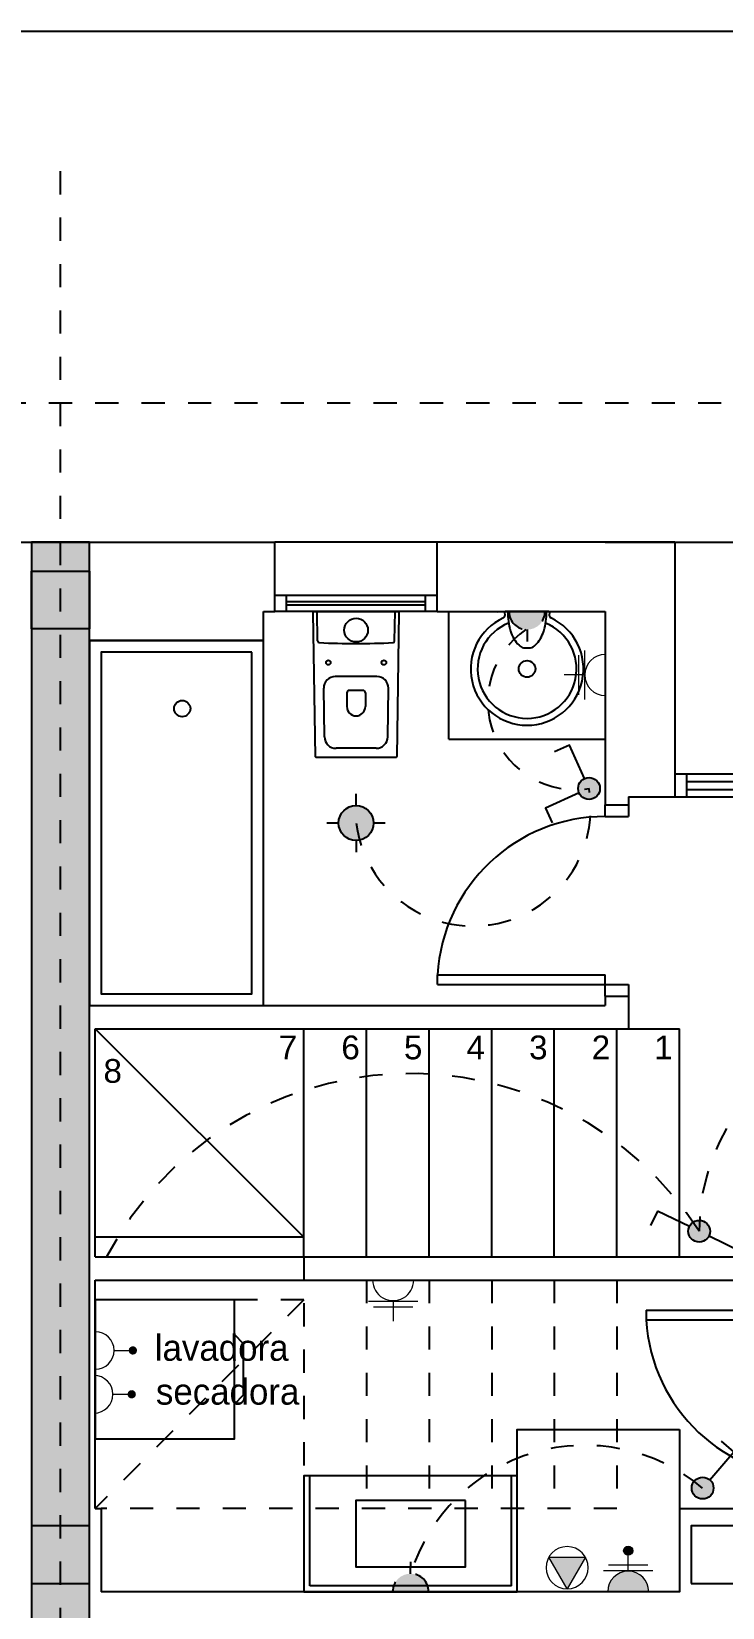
# Model space of a CAD drawing. Header units: millimetres. Extents: x 441156 to 441876, y 4514765 to 4515211.
# Drawn here: x 441409.64 to 441412.62, y 4515148.55 to 4515155.35 of the extents above; entities that cross this region are included whole.
import ezdxf
from ezdxf.enums import TextEntityAlignment as Align

# ---------------------------------------------------------------- set-up
doc = ezdxf.new("R2010")
doc.units = ezdxf.units.MM
for name, pattern in [('CONTINUA', [0]), ('CYPE_RAYAPUNTO', [0.4125, 0.2025, -0.105, 0, -0.105]), ('RAYITAS', [0.375, 0.25, -0.125])]:
    doc.linetypes.add(name, pattern=pattern)
doc.layers.add('01_cartela', color=6, linetype='Continuous', plot=False)
for name, color, linetype in [('01_eléctrico', 170, 'Continuous'), ('01_mono BAJA', 2, 'Continuous'), ('01_proyección', 4, 'RAYITAS'), ('01_textos', 7, 'Continuous'), ('DIVISION', 5, 'Continuous')]:
    doc.layers.add(name, color=color, linetype=linetype)
doc.layers.add('INGIN ELECTRICIDAD FUERZA', color=38, linetype='Continuous', lineweight=5)
doc.styles.add('BERNARDO', font='')
doc.styles.add('NIEVES2', font='sanss___.ttf')
doc.styles.get('BERNARDO').set_extended_font_data('Century Gothic')

# ---------------------------------------------------------------- blocks, each defined once
blk = doc.blocks.new('A$C6A825EFA')
at = {"layer": '01_mono BAJA', "color": 254}
for p, q in [((6.924999736365862, 12.50000028219074, -5.307373365866472e-07), (8.775000105495565, 12.50000028219074, -5.307373365866472e-07)), ((8.775000105495565, 12.20000028423965, -5.307373371898905e-07), (8.775000105495565, 12.50000028219074, -5.307373365866472e-07)), ((9.475000105448999, 12.50000028219074, -5.307373365866472e-07), (8.775000105495565, 12.50000028219074, -5.307373365866472e-07)), ((10.50000010553049, 12.50000028219074, -5.307373365866472e-07), (9.475000105507206, 12.50000028219074, -5.307373365866472e-07)), ((9.475000105448999, 12.20003116503358, -5.307373365866472e-07), (9.475000105448999, 12.50000028219074, -5.307373365866472e-07)), ((10.20000010548392, 12.50000028219074, -5.307373365866472e-07), (10.50000010553049, 12.50000028219074, -5.307373365866472e-07)), ((10.50000010553049, 12.50000028219074, -5.307373365866472e-07), (10.50000010553049, 11.40000028163195, -5.307373365866472e-07)), ((10.50009163055802, 12.50000028312206, -5.307373365864269e-07), (11.9999997363193, 12.50000028312206, -2.855093802006085e-07)), ((9.475000105332583, 12.27000028360635, -5.307373380915808e-07), (8.775000105146319, 12.27000028360635, -5.307373380915808e-07)), ((8.825000105367508, 12.20000028423965, -5.307373361474436e-07), (8.825000105367508, 12.27000028360635, -5.307373361474436e-07)), ((9.425000105518848, 12.19998057093471, -5.307373371898905e-07), (9.425000105518848, 12.26998057123274, -5.307373371898905e-07)), ((8.724999920930713, 12.075000282377, -1.432204767069324e-06), (8.724999920988921, 12.20000028330833, -1.42800978568092e-06)), ((8.724999920930713, 12.20000028330833, -5.307373371898905e-07), (8.775000105495565, 12.20000028423965, -5.307373371898905e-07)), ((9.475000105332583, 12.20000028423965, -5.307373380915808e-07), (8.775000105146319, 12.20000028423965, -5.307373380915808e-07)), ((9.425000105518848, 12.24201721418649, -5.307373380915808e-07), (8.825000105367508, 12.24201721418649, -5.307373370491339e-07)), ((9.425000105518848, 12.22801721375436, -5.307373380915808e-07), (8.825000105367508, 12.22801721375436, -5.307373370491339e-07)), ((8.958967791791139, 12.07314080589316, -5.307373380915808e-07), (8.95691985038971, 12.20011317278266, -5.307373380915808e-07)), ((9.291032418687763, 12.07314080589316, -5.307373380915808e-07), (9.293080360089192, 12.20011317278266, -5.307373380915808e-07)), ((9.475000105448999, 12.20003116503358, -5.307373365866472e-07), (10.20000010548392, 12.20003116503358, -5.30737336823068e-07)), ((9.524999551067594, 11.65003116428852, -1.43137591287728e-06), (9.52499955141684, 12.200000282377, -1.42800978568092e-06)), ((9.765816568425873, 12.19764542879789, -5.307373367048574e-07), (9.766556643908007, 12.18317157475033, -5.307373367048574e-07)), ((9.956501070532422, 12.20003116406188, -5.307373367048574e-07), (9.768498216749695, 12.20003116414264, -5.307373367048574e-07)), ((9.959182718854194, 12.19764542871483, -5.307373367048574e-07), (9.958442643359625, 12.1831715746679, -5.307373367048574e-07)), ((10.20000010548392, 12.20003116503358, -5.307373365866472e-07), (10.20000010548392, 11.36568651441485, -5.307373365866472e-07)), ((7.974999920988921, 10.50000028219074, -1.485061532175663e-06), (7.974999920930713, 12.075000282377, -1.432204767069324e-06)), ((7.974999920930713, 12.075000282377, -1.430526779009704e-06), (8.724999920988921, 12.075000282377, -1.430526779009704e-06)), ((9.847379643573714, 12.04325968584887, -5.307373367048574e-07), (9.877619643573652, 12.04311623306365, -5.307373367048574e-07)), ((9.214585173638596, 11.92000028423968, -5.307373380915808e-07), (9.035415036840305, 11.92000028423968, -5.307373380915808e-07)), ((8.988647345665328, 11.65919393750374, -5.307373380915808e-07), (8.985421539213718, 11.86919393750372, -5.307373380915808e-07)), ((9.085000105239459, 11.85000028423968, -5.307373380915808e-07), (9.085000105239459, 11.79000028423968, -5.307373380915808e-07)), ((9.155000105239452, 11.86000028423967, -5.307373380915808e-07), (9.09500010523945, 11.86000028423967, -5.307373380915808e-07)), ((9.165000105239443, 11.85000028423968, -5.307373380915808e-07), (9.165000105239443, 11.79000028423968, -5.307373380915808e-07)), ((9.261352864813574, 11.65919393750374, -5.307373380915808e-07), (9.264578671265184, 11.86919393750372, -5.307373380915808e-07)), ((9.524999551067594, 11.65003116428852, -5.307373365866468e-07), (10.19999973569065, 11.65003116521984, -5.30737336823068e-07)), ((9.211359367186986, 11.61000028423967, -5.307373380915808e-07), (9.038640843291915, 11.61000028423967, -5.307373380915808e-07)), ((10.50000010553049, 11.50002604629844, -5.307373365866438e-07), (11.03498813987244, 11.50001337938011, -5.307878062162158e-07)), ((10.55000010650838, 11.50001526158303, -5.30670032201172e-07), (10.54999887669692, 11.40001526102424, -5.30670032201172e-07)), ((10.54999928089092, 11.4328803056851, -5.306700322014884e-07), (10.98498608457157, 11.43287258408964, -5.307440743621073e-07)), ((10.54999970254721, 11.46716601960361, -5.306700322014884e-07), (10.98498650622787, 11.46715829800814, -5.307440743621073e-07)), ((10.20000008852731, 11.31568653193209, -5.307541523515855e-07), (10.2000000885314, 11.3656865319321, -5.307541523515855e-07)), ((10.20000010554213, 11.36568651441485, -5.307036906292077e-07), (10.30000010557706, 11.36568651441485, -5.307036906292077e-07)), ((10.30000008853051, 11.36568653192387, -5.307541523515855e-07), (10.30000008852688, 11.31568653192392, -5.307541523515855e-07)), ((10.30000010551885, 11.40000028163195, -5.307373365866472e-07), (10.50000010553049, 11.40000028163195, -5.307373365866472e-07)), ((10.30000010551885, 11.40000028163195, -5.307373365866472e-07), (10.30000010551885, 11.36568651441485, -5.307373365866472e-07)), ((10.50000010553049, 11.40002446901053, -5.306769137598011e-07), (11.03498691035202, 11.40001813601702, -5.307779806077676e-07)), ((10.20000008852731, 11.31568653193209, -5.307541523515855e-07), (10.30000008852688, 11.31568653192392, -5.307541523515855e-07)), ((9.476184729782734, 10.59068653199122, -5.307877983090265e-07), (9.47618472978612, 10.63211510341923, -5.307877983090265e-07)), ((9.47618472978612, 10.63211510341923, -5.307877983090265e-07), (10.20000008847191, 10.63211510336008, -5.307877983090265e-07)), ((10.20000008846444, 10.54068653193188, -5.307877983090265e-07), (10.20000008847191, 10.63211510336053, -5.307877983090265e-07)), ((9.476184729782734, 10.59068653199122, -5.307877983090265e-07), (10.30000008846809, 10.59068653192389, -5.307877983090265e-07)), ((10.30000008846809, 10.59068653192389, -5.307877983090265e-07), (10.300000088464, 10.54068653192371, -5.307877983090265e-07)), ((8.02499973634258, 10.50000028219074, -5.307373365866472e-07), (10.20000010548392, 10.50000028219074, -5.307373365866472e-07)), ((10.20000010548392, 10.54068651329726, -5.307373365866472e-07), (10.20000010548392, 10.50000028219074, -5.307373365866472e-07)), ((10.20000010536751, 10.54068651329726, -5.307373365866472e-07), (10.30000010551885, 10.54068651422858, -5.307373365866472e-07)), ((10.30000010551885, 10.54068651422858, -5.307373365866472e-07), (10.30000010551885, 10.40000028163195, -5.307373365866472e-07)), ((7.999999736319296, 10.40000028163195, -5.307373365866472e-07), (10.30000010551885, 10.40000028163195, -5.307373365866472e-07)), ((8.000000105472282, 9.415000282227993, -5.307373365866472e-07), (8.000000105355866, 10.40000028163195, -5.307373365866472e-07)), ((8.90000010537915, 9.50000028219074, -5.307373365866472e-07), (8.000000105355866, 10.40000028163195, -5.307373365866472e-07)), ((8.900000105437357, 9.415000282227993, -5.307373365866472e-07), (8.900000105320942, 10.40000028163195, -5.307373365866472e-07)), ((9.170000105455983, 9.415000282227993, -5.307373365866472e-07), (9.170000105339568, 10.40000028163195, -5.307373365866472e-07)), ((9.44000010547461, 9.415000282227993, -5.307373365866472e-07), (9.440000105358195, 10.40000028163195, -5.307373365866472e-07)), ((9.710000105435029, 9.415000282227993, -5.307373365866472e-07), (9.710000105318613, 10.40000028163195, -5.307373365866472e-07)), ((9.980000105395447, 9.415000282227993, -5.307373365866472e-07), (9.98000010533724, 10.40000028163195, -5.307373365866472e-07)), ((10.25000010547228, 9.415000282227993, -5.307373365866472e-07), (10.25000010535587, 10.40000028163195, -5.307373365866472e-07)), ((10.30000010534422, 10.40000028163195, -5.307373365866472e-07), (10.52000010537449, 10.40000028163195, -5.307373365866472e-07)), ((10.52000010549091, 9.415000282227993, -5.307373365866472e-07), (10.52000010537449, 10.40000028163195, -5.307373365866472e-07)), ((8.90000010537915, 9.500000281259418, -5.307373365866472e-07), (8.000000105472282, 9.50000028219074, -5.307373365866472e-07)), ((8.000000105472282, 9.415000282227993, -8.872092955617676e-07), (11.20000010548392, 9.415000282227993, -8.872092955617676e-07)), ((8.000000105588697, 8.330000282265246, -5.307373365866472e-07), (8.000000105472282, 9.315000282600522, -5.307373365866472e-07)), ((8.000000105472282, 9.3150002816692, -8.872092955617676e-07), (11.100000105449, 9.3150002816692, -8.872092955617676e-07)), ((10.37618474598775, 9.18500028152719, -7.089564972708095e-07), (10.37618474599113, 9.143571710099176, -7.089564972708095e-07)), ((10.37618474598775, 9.18500028152719, -7.089564972708095e-07), (11.2000001046731, 9.185000281594512, -7.089564972708095e-07)), ((10.37618474599113, 9.143571710099176, -7.089564972708095e-07), (11.10000010467692, 9.143571710158326, -7.089564972708095e-07)), ((8.92500006093178, 7.994999472051859, -5.307373365866472e-07), (8.925000060815364, 8.46999947167933, -5.307373365866472e-07)), ((9.795161594636738, 7.994999471120536, -5.306868748642678e-07), (9.79516159457853, 8.469999470748007, -5.306868748642678e-07)), ((8.000000105588697, 8.330000282265246, -5.307373365866472e-07), (8.025000246765558, 8.330000282265246, -5.307373365866472e-07)), ((8.000000105588697, 8.330000282265246, -5.307373365866472e-07), (8.025000246765558, 8.330000282265246, -5.307373365866472e-07)), ((8.025000246765558, 8.330000282265246, -5.307373365866472e-07), (8.025000246765558, 7.96999947167933, -5.307373365866472e-07)), ((10.52000010560732, 8.330000282265246, -5.307373365866472e-07), (10.52000010560732, 7.96999947167933, -5.307373365866472e-07)), ((10.52016164461384, 8.330000282265246, -5.307373365866472e-07), (11.10000010556541, 8.330000282265246, -5.307373365866472e-07)), ((10.52000010560732, 7.96999947167933, -5.307373365866472e-07), (8.025000246765558, 7.96999947167933, -5.307373365866472e-07)), ((9.795161594636738, 7.994999471120536, -5.306868748642678e-07), (8.92500006093178, 7.994999472051859, -5.307373365866472e-07))]:
    blk.add_line(p, q, dxfattribs=at)
for points in [[(7.724999921047129, 12.37500028219074), (7.974999921047129, 12.37500028219074), (7.974999921047129, 12.12500028219074), (7.724999921047129, 12.12500028219074), (7.724999921047129, 12.37500028219074)], [(7.724999921047129, 8.005000279285014), (7.974999921047129, 8.005000279285014), (7.974999921047129, 8.255000279285014), (7.724999921047129, 8.255000279285014), (7.724999921047129, 8.005000279285014)], [(10.57016095425934, 8.004999442026019), (10.82016095425934, 8.004999442026019), (10.82016095425934, 8.254999442026019), (10.57016095425934, 8.254999442026019), (10.57016095425934, 8.004999442026019)]]:
    blk.add_lwpolyline(points, close=True, dxfattribs=at)
at = {"layer": '01_mono BAJA', "color": 254, "elevation": -5.307373380915808e-07, "flags": 128}
blk.add_lwpolyline([(9.306000105239463, 12.20000028423965, -0.4142135623731034), (9.310000105239482, 12.19600028423969), (9.310000105239482, 12.19500028423965), (9.299988819234017, 11.57430055190281, -0.4363960603840437), (9.296000105239472, 11.57000028423965), (8.95400010523943, 11.57000028423965, -0.4363960603840437), (8.950011391244885, 11.57430055190281), (8.940000105239477, 12.19500028423965), (8.940000105239477, 12.19600028423969, -0.4142135623730953), (8.94400010523944, 12.20000028423965)], format="xyb", close=True, dxfattribs=at)
at = {"layer": '01_mono BAJA', "color": 254}
for points, elevation in [([(8.725022900092881, 12.07500031869859), (7.974999921163544, 12.075000282377), (7.974999921163544, 10.50000028405339), (8.725022900791373, 10.50000028405339)], -1.430526779009704e-06), ([(8.67502290016273, 12.02500031609088), (8.02499992121011, 12.02500028535724), (8.024999921151903, 10.55000028386712), (8.675022900744807, 10.55000028386712)], -1.430526779009704e-06), ([(8.600000105530484, 9.230000281776897), (8.00000010553049, 9.230000281706452), (8.000000105606077, 8.63000028170643), (8.600000105606071, 8.630000281776903)], -5.307373365866472e-07), ([(10.52000008075265, 8.669997818768024), (10.52000007987954, 7.96999781858176), (9.820000080624595, 7.969997819513083), (9.82000008149771, 8.669997819699347)], -5.307373365866472e-07), ([(9.820161594543606, 8.469999470748007), (8.899999232613482, 8.46999947167933), (8.89999923267169, 7.96999947167933), (9.820161594601814, 7.96999947167933)], -5.307373365866472e-07), ([(9.596220250765327, 8.363114609383047), (9.123939889250323, 8.363114609383047), (9.123939889250323, 8.07688763551414), (9.596220250765327, 8.07688763551414)], -7.759652929790741e-07)]:
    blk.add_lwpolyline(points, close=True, dxfattribs=dict(at, elevation=elevation))
at = {"layer": '01_mono BAJA', "color": 254, "elevation": -5.307373365866472e-07}
blk.add_lwpolyline([(8.600000184324916, 8.78000028176483), (8.640000184308075, 8.820000281781654), (8.640000184185233, 9.040000281781568), (8.600000184168405, 9.080000281764784)], dxfattribs=at)
at = {"layer": '01_mono BAJA', "color": 254}
for centre, radius in [((9.12500010523948, 12.12000028423967, -5.307373380915808e-07), 0.051), ((9.005200105239481, 11.98000028423968, -5.307373380915808e-07), 0.01), ((9.245000105239427, 11.98000028423968, -5.307373380915808e-07), 0.01), ((9.86249964353474, 11.95253116410226, -5.307373367048574e-07), 0.03600000000000007), ((8.375011859403457, 11.7813581712544, -1.430594072155681e-06), 0.03499999999999999)]:
    blk.add_circle(centre, radius, dxfattribs=at)
for centre, radius, start, end in [((9.753780109466799, 12.18401705425928, -5.307373367048574e-07), 0.01280447843246638, 300.529086797432, 356.2140060466084), ((9.768498216748533, 12.19733116414264, -5.307373367048574e-07), 0.002700000000000032, 89.99999997538809, 173.3159463631603), ((10.05834905635837, 12.19702165775449, -5.307373367048574e-07), 0.2794781058963293, 179.3830094623755, 196.8164529884691), ((9.667100230959338, 12.19702165792254, -5.307373367048574e-07), 0.2794781058962322, 343.183546962304, 0.6169904884041936), ((9.956501070531264, 12.19733116406188, -5.307373367048574e-07), 0.002700000000000028, 6.684053587607917, 89.99999997538832), ((9.971219177801558, 12.18401705416587, -5.307373367048574e-07), 0.01280447843246638, 183.785993904154, 239.4709131533359), ((9.86249964353474, 11.95253116410226, -5.307373367048574e-07), 0.2430000000000002, 114.8749089961817, 65.12509095459467), ((9.86249964353474, 11.95253116410226, -5.307373367048574e-07), 0.2133000000000005, 111.9436081220475, 67.93437927766993), ((9.928177355701234, 12.15767971338671, -5.307373367048574e-07), 0.1434911203476843, 196.8164529884698, 225.695567351268), ((9.797271931582543, 12.15767971344296, -5.307373367048574e-07), 0.1434911203477202, 314.304432599516, 343.183546962304), ((8.965966881458854, 12.07325369443618, -5.307373380915808e-07), 0.007, 180.9240453531415, 266.9359312023237), ((9.12500010523948, 15.04421976636974, -5.307373380915808e-07), 2.982219482130089, 266.9359312023237, 273.0640687976763), ((9.284033329020048, 12.07325369443618, -5.307373380915808e-07), 0.007, 273.0640687976763, 359.0759546468585), ((9.862724643613099, 12.09061820754986, -5.307373367048574e-07), 0.04978251303331398, 225.695567351268, 252.0467570712005), ((9.862724643613095, 12.09061820754986, -5.307373367048574e-07), 0.04978251303331883, 287.4096465334386, 314.304432599516), ((9.035415036840305, 11.87000028423967, -5.307373380915808e-07), 0.05, 90, 180.9240453531415), ((9.214585173638596, 11.87000028423967, -5.307373380915808e-07), 0.05, 359.0759546468585, 90), ((9.09500010523945, 11.85000028423968, -5.307373380915808e-07), 0.01, 90, 180), ((9.155000105239452, 11.85000028423968, -5.307373380915808e-07), 0.01, 0, 90), ((9.12500010523948, 11.79000028423968, -5.307373380915808e-07), 0.04, 180, 0), ((9.038640843291915, 11.66000028423969, -5.307373380915808e-07), 0.05, 180.9240453531415, 270), ((9.211359367186986, 11.66000028423969, -5.307373380915808e-07), 0.05, 270, 359.0759546468585), ((10.20000008846852, 10.59068653193206, -5.307877983090265e-07), 0.725, 89.99999999535385, 176.7241710355636), ((11.10000010467353, 9.18500028158634, -7.089564972708095e-07), 0.725, 183.2758289644364, 270.0000000046464)]:
    blk.add_arc(centre, radius, start, end, dxfattribs=at)
at = {"layer": '01_proyección', "color": 120, "ltscale": 0.25}
for p, q in [((8.900000105437357, 9.415000282227993, -5.307373365866472e-07), (8.90000010561198, 8.330000282265246, -5.307373365866472e-07)), ((9.170000105455983, 9.3150002816692, -5.307373365866472e-07), (9.170000105572399, 8.330000282265246, -5.307373365866472e-07)), ((9.44000010547461, 9.3150002816692, -5.307373365866472e-07), (9.440000105591025, 8.330000282265246, -5.307373365866472e-07)), ((9.710000105493236, 9.3150002816692, -5.307373365866472e-07), (9.710000105609652, 8.330000282265246, -5.307373365866472e-07)), ((9.980000105453655, 9.3150002816692, -5.307373365866472e-07), (9.980000105628278, 8.330000282265246, -5.307373365866472e-07)), ((10.25000010547228, 9.3150002816692, -5.307373365866472e-07), (10.2500001055887, 8.330000282265246, -5.307373365866472e-07)), ((8.900000105495565, 9.230000282637775, -5.307373365866472e-07), (8.000000105472282, 9.230000281706452, -5.307373365866472e-07)), ((8.900000105495565, 9.230000281706452, -5.307373365866472e-07), (8.000000105588697, 8.330000282265246, -5.307373365866472e-07)), ((10.2500001055887, 8.330000282265246, -5.307373365866472e-07), (8.025000246765558, 8.330000282265246, -5.307373365866472e-07))]:
    blk.add_line(p, q, dxfattribs=at)
at = {"layer": '01_proyección', "color": 120, "ltscale": 0.25, "elevation": -5.307373365866472e-07}
blk.add_lwpolyline([(15.69999936700333, 7.405000281520188), (16.29999973619124, 7.405000281520188), (16.29999973619124, 13.10000028181821), (-0.6000002636574209, 13.10000028181821), (-0.6000002636574209, 7.405000281520188), (-2.636807039380074e-07, 7.405000281520188)], dxfattribs=at)
at = {"layer": '01_mono BAJA', "color": 254, "style": 'NIEVES2'}
for s, p in [('7', (8.831097741611302, 10.26781928259879, -5.307373365866472e-07)), ('6', (9.101097741629928, 10.26781928259879, -5.307373365866472e-07)), ('5', (9.371097741648555, 10.26781928259879, -5.307373365866472e-07)), ('4', (9.641097741667181, 10.26781928259879, -5.307373365866472e-07)), ('3', (9.9110977416276, 10.26781928259879, -5.307373365866472e-07)), ('2', (10.18109774164623, 10.26781928259879, -5.307373365866472e-07)), ('1', (10.45109774172306, 10.26781928259879, -5.307373365866472e-07)), ('8', (8.075116780528333, 10.16641275119036, -5.307373365866472e-07))]:
    blk.add_text(s, height=0.1025611646689943, rotation=6.729656831794273e-09, dxfattribs=at).set_placement(p, align=Align.CENTER)
blk = doc.blocks.new('BOMBA_DE_CIRCULACION_PARA_RETORNO_DE_A_C_S_')
at = {"layer": 'INGIN ELECTRICIDAD FUERZA'}
blk.add_lwpolyline([(0.065, 0), (-0.0325, 0.05629), (-0.0325, -0.05629), (0.065, 0)], close=True, dxfattribs=at)
blk.add_circle((0, 0), 0.065, dxfattribs=at)
blk = doc.blocks.new('Tabla de simbolos_Salida para lampara incandescente_ vapor de mercurio o similar_ empotrada en techo')
at = {"layer": '01_eléctrico'}
h = blk.add_hatch(color=170, dxfattribs=at)
edge = h.paths.add_edge_path()
edge.add_arc((0, 0), 0.0825, 0, 360)
at = {"layer": '01_eléctrico', "color": 170}
for p, q in [((0, 0.0825), (0, 0.1375)), ((-0.1375, 0), (-0.0825, 0)), ((0.0825, 0), (0.1375, 0)), ((0, -0.0825), (0, -0.1375))]:
    blk.add_line(p, q, dxfattribs=at)
blk.add_circle((0, 0), 0.0825, dxfattribs=at)

msp = doc.modelspace()

# ---------------------------------------------------------------- hatches: boundary and pattern name
at = {"layer": '01_eléctrico', "linetype": 'CYPE_RAYAPUNTO', "ltscale": 0.25}
for points in [[(441411.7002064247, 4515152.843559429), (441411.855303426, 4515152.844055305, -1)], [(441411.1977868252, 4515148.614822099), (441411.3528838264, 4515148.614326223, 1)]]:
    msp.add_hatch(color=170, dxfattribs=at).paths.add_polyline_path(points)
at = {"layer": '01_eléctrico', "linetype": 'CONTINUA', "ltscale": 0.25}
h = msp.add_hatch(color=170, dxfattribs=at)
h.dxf.hatch_style = 1
edge = h.paths.add_edge_path()
edge.add_arc((441412.0449867076, 4515152.080658863), 0.04703331445313395, -206.91658489884855, 153.0834151011514, ccw=False)
at = {"layer": '01_eléctrico'}
h = msp.add_hatch(color=256, dxfattribs=at)
edge = h.paths.add_edge_path()
edge.add_arc((441412.5202408572, 4515150.169968836), 0.04703331637793481, 103.31850086921622, 463.3185008692162, ccw=False)
h = msp.add_hatch(color=256, dxfattribs=at)
h.dxf.hatch_style = 1
edge = h.paths.add_edge_path()
edge.add_arc((441412.5350114102, 4515149.061714501), 0.04703331445313395, -361.9614974540832, -1.9614974540830872, ccw=False)
at = {"layer": 'DIVISION'}
h = msp.add_hatch(color=254, dxfattribs=at)
h.dxf.hatch_style = 1
h.paths.add_polyline_path([(441409.6402402328, 4515143.644175728), (441409.890240048, 4515143.644175728), (441409.890240267, 4515153.144175728), (441409.6402404518, 4515153.144175728)])
at = {"layer": 'INGIN ELECTRICIDAD FUERZA'}
h = msp.add_hatch(color=256, dxfattribs=at)
edge = h.paths.add_edge_path()
edge.add_arc((441410.0772402001, 4515149.655577096), 0.018, -5.258969596068972, 354.7410304039311)
h = msp.add_hatch(color=256, dxfattribs=at)
edge = h.paths.add_edge_path()
edge.add_arc((441410.0722925856, 4515149.466340024), 0.018, -5.258969596068972, 354.7410304039311)
h = msp.add_hatch(color=256, dxfattribs=at)
edge = h.paths.add_edge_path()
edge.add_arc((441412.2139948081, 4515148.791175729), 0.01966666658527126, 0, 360)
h = msp.add_hatch(color=256, dxfattribs=at)
h.dxf.hatch_style = 1
h.paths.add_polyline_path([(441411.9511844251, 4515148.626726055), (441411.8712831201, 4515148.762792894), (441412.0290676249, 4515148.763958013)])
h = msp.add_hatch(color=256, dxfattribs=at)
edge = h.paths.add_edge_path()
edge.add_line((441412.2139948081, 4515148.614175729), (441412.1254948076, 4515148.614175729))
edge.add_arc((441412.2139948081, 4515148.614175729), 0.08849999963372066, 0, 180, ccw=False)
edge.add_line((441412.3024948077, 4515148.614175729), (441412.2139948081, 4515148.614175729))

# ---------------------------------------------------------------- linework, layer by layer
at = {"layer": '01_cartela', "color": 3}
msp.add_lwpolyline([(441397.9221873036, 4515155.347508717), (441397.9221873036, 4515133.812484705), (441428.5601753638, 4515133.812484705), (441428.5601753638, 4515155.347508717)], close=True, dxfattribs=at)
at = {"layer": '01_eléctrico'}
for p, q in [((441411.6484929507, 4515152.843793381, -5.307373367048574e-07), (441411.9069879527, 4515152.84461984, -5.307373367048574e-07)), ((441411.6484929507, 4515152.843793381, -5.307373367048574e-07), (441411.9069879527, 4515152.84461984, -5.307373367048574e-07)), ((441412.3399162366, 4515150.256826252), (441412.3099810448, 4515150.194677819)), ((441412.4778669271, 4515150.190379197), (441412.3399162366, 4515150.256826252)), ((441412.562614792, 4515150.149558477), (441412.7005654801, 4515150.083111421)), ((441411.1460733511, 4515148.614588147, -5.307373365866472e-07), (441411.4045683531, 4515148.613761688, -5.307373365866472e-07)), ((441411.1460733511, 4515148.614588147, -5.307373365866472e-07), (441411.4045683531, 4515148.613761688, -5.307373365866472e-07))]:
    msp.add_line(p, q, dxfattribs=at)
at = {"layer": '01_eléctrico', "color": 170, "linetype": 'CYPE_RAYAPUNTO', "ltscale": 0.25}
for p, q in [((441411.7780028635, 4515152.766258866, -5.307373367048574e-07), (441411.7781681555, 4515152.714559866, -5.307373367048574e-07)), ((441411.2755832639, 4515148.692122662, -5.307373365866472e-07), (441411.275748556, 4515148.743821662, -5.307373365866472e-07))]:
    msp.add_line(p, q, dxfattribs=at)
at = {"layer": '01_eléctrico', "color": 170, "linetype": 'CONTINUA', "ltscale": 0.25, "elevation": -5.307373365866472e-07}
for points in [[(441412.0257087857, 4515152.123559847), (441411.9606457999, 4515152.268350668), (441411.8962943241, 4515152.239433785)], [(441412.0020857234, 4515152.061380942), (441411.8572949035, 4515151.996317956), (441411.8862117868, 4515151.93196648)]]:
    msp.add_lwpolyline(points, dxfattribs=at)
at = {"layer": '01_eléctrico', "elevation": -8.8720928914654e-07}
msp.add_lwpolyline([(441412.565773603, 4515149.097292868), (441412.669596001, 4515149.217369857), (441412.6162284506, 4515149.263513146)], dxfattribs=at)
at = {"layer": '01_eléctrico', "color": 170, "linetype": 'CONTINUA', "ltscale": 0.25}
msp.add_circle((441412.0449867076, 4515152.080658863, -5.307373365866472e-07), 0.0470333144531242, dxfattribs=at)
at = {"layer": '01_eléctrico'}
for centre, radius in [((441412.5202408572, 4515150.169968836), 0.04703331637793481), ((441412.5350114102, 4515149.061714501, -8.8720928914654e-07), 0.0470333144531242)]:
    msp.add_circle(centre, radius, dxfattribs=at)
at = {"layer": '01_eléctrico', "color": 170, "linetype": 'CYPE_RAYAPUNTO', "ltscale": 0.25}
for centre, radius, start, end in [((441411.7777549249, 4515152.843807367, -5.307373367048574e-07), 0.07754889695713053, 180.1831853453113, 0.1831853453112717), ((441411.9862434791, 4515152.45427182, -5.307373365866472e-07), 0.378202865965204, 124.3755900419644, 278.9354720283373), ((441411.5442357832, 4515151.995227433, 3.690521058992995e-07), 0.5079862373391649, 187.1868272224781, 9.681823419251971), ((441413.4125002656, 4515150.170037182, -5.307373365866472e-07), 0.8922594116283172, 98.84919504518501, 180.0043887909973), ((441411.2743700742, 4515149.369761018), 1.480718257683599, 32.71214528213459, 152.2512772146815), ((441412.028222415, 4515148.458036009, -8.8720928914654e-07), 0.7882022629558615, 49.98649105230071, 162.7232122364924), ((441411.2753353253, 4515148.61457416, -5.307373365866472e-07), 0.07754889695713053, 359.8168146547037, 179.8168146547037)]:
    msp.add_arc(centre, radius, start, end, dxfattribs=at)
msp.add_spline([(441413.9902242139, 4515149.90014175), (441413.5617142337, 4515149.373646357), (441413.2469412607, 4515148.04994548), (441411.5027400363, 4515147.22417489)], degree=3, dxfattribs=at)
at = {"layer": '01_proyección', "color": 10, "ltscale": 0.25}
msp.add_line((441409.7652401746, 4515139.644175728, -1.360403192301325e-06), (441409.7652401745, 4515154.744175727, -8.536494443701334e-07), dxfattribs=at)
at = {"layer": 'DIVISION', "elevation": -5.307373365866472e-07}
msp.add_lwpolyline([(441409.6402404518, 4515143.644175729), (441409.890240267, 4515143.644175729), (441409.890240267, 4515153.144175728), (441409.6402404518, 4515153.144175728)], close=True, dxfattribs=at)
at = {"layer": 'INGIN ELECTRICIDAD FUERZA'}
for p, q in [((441412.0001905438, 4515152.655484728, -5.307373365866472e-07), (441412.0001905448, 4515152.485564727, -5.307373365866472e-07)), ((441412.0249705444, 4515152.676724727, -5.307373365866472e-07), (441412.0249705444, 4515152.464324728, -5.307373365866472e-07)), ((441412.0267405444, 4515152.570524728, -5.307373365866472e-07), (441411.9382405448, 4515152.570524727, -5.307373365866472e-07)), ((441411.0939351473, 4515149.86890573, -8.8720928914654e-07), (441411.3063351473, 4515149.86890573, -8.8720928914654e-07)), ((441411.2001351473, 4515149.87067573, -8.8720928914654e-07), (441411.2001351475, 4515149.78217573, -8.8720928914654e-07)), ((441411.1151751474, 4515149.844125729, -8.8720928914654e-07), (441411.2850951474, 4515149.84412573, -8.8720928914654e-07)), ((441409.9962402001, 4515149.655577096, -8.8720928914654e-07), (441410.0772402001, 4515149.655577096, -8.8720928914654e-07)), ((441409.9912925856, 4515149.466340024, -8.8720928914654e-07), (441410.0722925856, 4515149.466340024, -8.8720928914654e-07)), ((441412.2139948081, 4515148.702675729, -8.8720928914654e-07), (441412.2139948081, 4515148.791175729, -8.8720928914654e-07)), ((441412.3201948074, 4515148.704445729, -8.8720928914654e-07), (441412.1077948078, 4515148.704445729, -8.8720928914654e-07)), ((441412.2989548068, 4515148.72922573, -8.8720928914654e-07), (441412.1290348075, 4515148.72922573, -8.8720928914654e-07)), ((441412.2139948081, 4515148.614175729, -8.8720928914654e-07), (441412.1254948076, 4515148.614175729, -8.8720928914654e-07)), ((441412.3024948077, 4515148.614175729, -8.8720928914654e-07), (441412.2139948081, 4515148.614175729, -8.8720928914654e-07))]:
    msp.add_line(p, q, dxfattribs=at)
msp.add_circle((441412.2139948081, 4515148.791175729, -8.8720928914654e-07), 0.01966666658527126, dxfattribs=at)
for centre, radius, start, end in [((441412.115240544, 4515152.570524728, -5.307373365866472e-07), 0.08850000000003842, 90.00000010672171, 270.0000001067217), ((441411.2001351471, 4515149.959175729, -8.8720928914654e-07), 0.08850000000003842, 180.0000001067216, 1.067217129376973e-07), ((441409.9152402001, 4515149.655577097, -8.8720928914654e-07), 0.08100000000000002, 269.9999998399175, 89.99999983991745), ((441409.9102925856, 4515149.466340025, -8.8720928914654e-07), 0.08100000000000002, 269.9999998399175, 89.99999983991745), ((441412.2139948081, 4515148.614175729, -8.8720928914654e-07), 0.08849999963372066, 7.156248033292914e-15, 180)]:
    msp.add_arc(centre, radius, start, end, dxfattribs=at)

# ---------------------------------------------------------------- block references
at = {"layer": '01_eléctrico', "xscale": 0.9132104347832198, "yscale": 0.9132104347832198, "zscale": 0.9132104347832198, "rotation": 180}
msp.add_blockref('Tabla de simbolos_Salida para lampara incandescente_ vapor de mercurio o similar_ empotrada en techo', (441411.040240544, 4515151.931675746, -5.307373365237567e-07), dxfattribs=at)
at = {"layer": '01_mono BAJA'}
msp.add_blockref('A$C6A825EFA', (441401.9152404385, 4515140.644175446), dxfattribs=at)
at = {"layer": 'INGIN ELECTRICIDAD FUERZA', "xscale": -1.401570496009268, "yscale": 1.401570496009268, "zscale": 1.401570496009268, "rotation": 90.42307831354795}
msp.add_blockref('BOMBA_DE_CIRCULACION_PARA_RETORNO_DE_A_C_S_', (441411.9505117233, 4515148.717825654, -8.8720928914654e-07), dxfattribs=at)

# ---------------------------------------------------------------- texts
at = {"layer": '01_textos', "linetype": 'ByBlock', "style": 'BERNARDO'}
for s, p in [('lavadora', (441410.1718168719, 4515149.610913033, -8.872091186162834e-07)), ('secadora', (441410.1767644864, 4515149.421675961, -8.872091186162834e-07))]:
    msp.add_text(s, height=0.1125, dxfattribs=at).set_placement(p)

doc.saveas('drawing.dxf')
